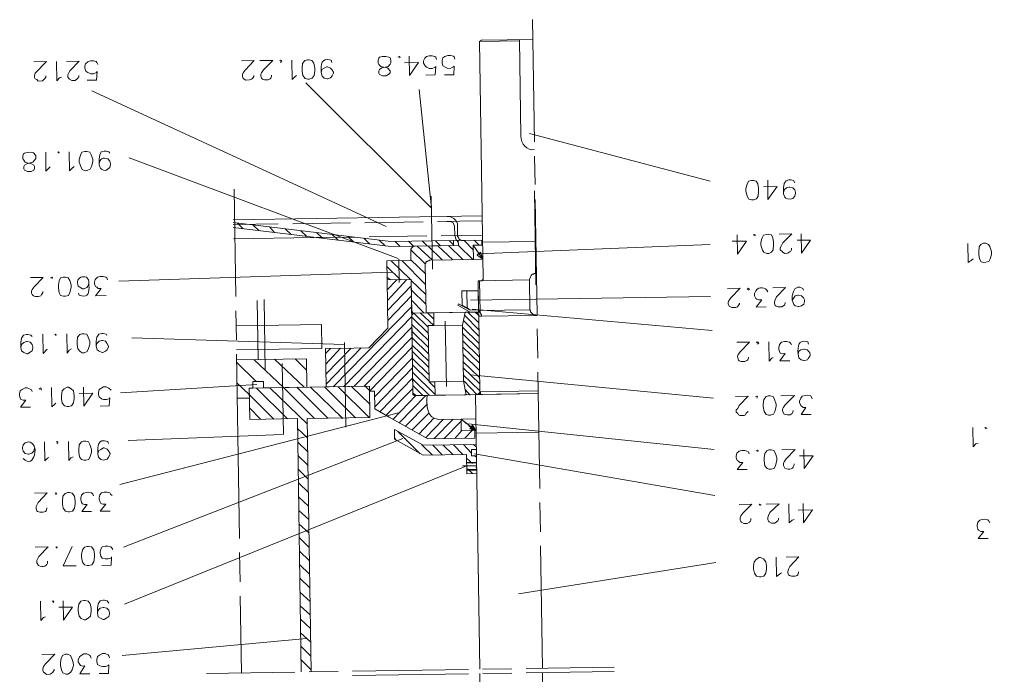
# Model space of a CAD drawing. Header units: millimetres. Extents: x -48 to 5523, y -114 to 5147.
# Drawn here: x -46.369 to -45.231, y -112.343 to -111.575 of the extents above; entities that cross this region are included whole.
import ezdxf

# ---------------------------------------------------------------- set-up
doc = ezdxf.new("R2010")
doc.units = ezdxf.units.MM
doc.layers.add('PDF_Geometry', color=7, linetype='Continuous')

msp = doc.modelspace()

# ---------------------------------------------------------------- linework, layer by layer
at = {"layer": 'PDF_Geometry', "lineweight": 13}
for points in [[(-45.766, -111.7183), (-45.7681, -111.575)], [(-45.8302, -111.6009), (-45.826, -111.8784), (-45.826, -111.88), (-45.8269, -111.88), (-45.8277, -111.8809), (-45.8318, -111.881)], [(-45.7678, -111.5983), (-45.8278, -111.5992), (-45.8302, -111.6009), (-45.7836, -111.6002)], [(-45.7836, -111.5985), (-45.7819, -111.7118)], [(-45.893, -111.6402), (-45.8822, -111.64), (-45.8815, -111.63), (-45.8823, -111.6309), (-45.8856, -111.6326), (-45.8889, -111.6326), (-45.8923, -111.631), (-45.894, -111.6294), (-45.8957, -111.6261), (-45.8957, -111.6236), (-45.8941, -111.6202), (-45.8925, -111.6185), (-45.8892, -111.6176), (-45.8858, -111.6176), (-45.8825, -111.6184), (-45.8816, -111.6192), (-45.8808, -111.6217)], [(-45.8713, -111.6399), (-45.8605, -111.6397), (-45.8598, -111.6297), (-45.8606, -111.6305), (-45.8639, -111.6322), (-45.8673, -111.6323), (-45.8706, -111.6307), (-45.8732, -111.6291), (-45.874, -111.6257), (-45.8741, -111.6232), (-45.8733, -111.6199), (-45.8708, -111.6182), (-45.8675, -111.6173), (-45.8642, -111.6172), (-45.8608, -111.618), (-45.86, -111.6188), (-45.8591, -111.6213)], [(-46.338, -111.6411), (-46.338, -111.6428), (-46.3396, -111.6444), (-46.3405, -111.6453), (-46.3421, -111.647), (-46.3471, -111.6471), (-46.3488, -111.6454), (-46.3505, -111.6446), (-46.3513, -111.643), (-46.3514, -111.6405), (-46.3506, -111.6379), (-46.3374, -111.6244), (-46.3524, -111.6246)], [(-46.3197, -111.6425), (-46.3222, -111.6434), (-46.3254, -111.6467), (-46.3258, -111.6242)], [(-46.2997, -111.6405), (-46.2997, -111.6422), (-46.3005, -111.6439), (-46.3013, -111.6447), (-46.3038, -111.6464), (-46.3079, -111.6465), (-46.3105, -111.6448), (-46.3113, -111.644), (-46.3122, -111.6424), (-46.3122, -111.6399), (-46.3114, -111.6374), (-46.3098, -111.6348), (-46.2991, -111.6238), (-46.3141, -111.6241)], [(-46.2896, -111.6462), (-46.2788, -111.646), (-46.2781, -111.636), (-46.2789, -111.6369), (-46.2822, -111.6386), (-46.2856, -111.6386), (-46.2889, -111.637), (-46.2914, -111.6354), (-46.2923, -111.6321), (-46.2924, -111.6296), (-46.2916, -111.6271), (-46.2891, -111.6245), (-46.2858, -111.6236), (-46.2825, -111.6236), (-46.2791, -111.6244), (-46.2783, -111.6252), (-46.2774, -111.6277)], [(-46.0947, -111.6407), (-46.0947, -111.6416), (-46.0963, -111.6441), (-46.0971, -111.6449), (-46.0996, -111.6458), (-46.1038, -111.6459), (-46.1071, -111.6443), (-46.108, -111.6418), (-46.108, -111.6393), (-46.1072, -111.6376), (-46.1048, -111.6342), (-46.0941, -111.6232), (-46.1091, -111.6235)], [(-46.0738, -111.6404), (-46.0738, -111.6413), (-46.0746, -111.6438), (-46.0754, -111.6446), (-46.0779, -111.6455), (-46.0821, -111.6455), (-46.0846, -111.6448), (-46.0855, -111.6439), (-46.0863, -111.6414), (-46.0864, -111.6389), (-46.0856, -111.6373), (-46.0831, -111.6339), (-46.0724, -111.6229), (-46.0874, -111.6231)], [(-46.0632, -111.6253), (-46.0616, -111.6236), (-46.0633, -111.6228), (-46.0641, -111.6236)], [(-46.0447, -111.6408), (-46.0463, -111.6417), (-46.0496, -111.6451), (-46.0499, -111.6226)], [(-46.0041, -111.6227), (-46.0032, -111.6252)], [(-45.9241, -111.6198), (-45.9233, -111.619), (-45.9242, -111.6182), (-45.9258, -111.619)], [(-45.9125, -111.618), (-45.9122, -111.6405), (-45.9016, -111.6253), (-45.9182, -111.6256)], [(-46.0337, -111.649), (-45.8865, -111.7959), (-45.9011, -111.657)], [(-45.9395, -111.8176), (-46.2844, -111.6586)], [(-45.7719, -111.7084), (-45.5602, -111.7643)], [(-46.3331, -111.7477), (-46.338, -111.7528), (-46.3383, -111.7303)], [(-46.3233, -111.7317), (-46.3225, -111.7309), (-46.3233, -111.73), (-46.3242, -111.7309)], [(-46.3048, -111.7473), (-46.3072, -111.749), (-46.3105, -111.7524), (-46.3108, -111.7299)], [(-46.2757, -111.7385), (-46.275, -111.7335), (-46.2733, -111.7301), (-46.27, -111.7292), (-46.2675, -111.7292), (-46.2642, -111.73), (-46.2633, -111.7316)], [(-46.2657, -111.7383), (-46.2632, -111.7408), (-46.2623, -111.7441), (-46.2623, -111.745), (-46.2631, -111.7483), (-46.268, -111.7517)], [(-45.9256, -111.8549), (-46.2407, -111.7371)], [(-45.7652, -111.7683), (-45.7657, -111.7349)], [(-45.4927, -111.7633), (-45.4924, -111.7858), (-45.4818, -111.7706), (-45.4976, -111.7709)], [(-45.4743, -111.7722), (-45.4735, -111.7672), (-45.4711, -111.7638), (-45.4678, -111.7629), (-45.4653, -111.7629), (-45.4627, -111.7637), (-45.461, -111.7662)], [(-46.1177, -111.7736), (-46.1158, -111.8994)], [(-45.7643, -111.8858), (-45.7659, -111.7758)], [(-45.4742, -111.778), (-45.4734, -111.7747), (-45.4709, -111.7721), (-45.4676, -111.7713), (-45.4668, -111.7712), (-45.4634, -111.772), (-45.4609, -111.7745), (-45.46, -111.7778), (-45.46, -111.7786), (-45.4608, -111.782), (-45.4633, -111.7845), (-45.4666, -111.7854)], [(-45.8854, -111.8676), (-45.8867, -111.7818)], [(-45.7629, -111.9207), (-45.7649, -111.7858)], [(-46.1188, -111.8095), (-45.8272, -111.805)], [(-45.8796, -111.8117), (-45.8271, -111.8109)], [(-45.8687, -111.8115), (-45.8646, -111.8114), (-45.8612, -111.8131), (-45.8595, -111.8172), (-45.8593, -111.828), (-45.8576, -111.833), (-45.855, -111.8363)], [(-45.8604, -111.808), (-45.8579, -111.8105), (-45.8562, -111.8138), (-45.856, -111.8288), (-45.8551, -111.8296), (-45.8551, -111.8305), (-45.8543, -111.8313), (-45.8542, -111.8321), (-45.8534, -111.8329), (-45.8526, -111.8329), (-45.8517, -111.8337), (-45.8484, -111.8337), (-45.8374, -111.8452)], [(-46.1187, -111.8128), (-45.9342, -111.835), (-45.8609, -111.8339)], [(-46.1187, -111.8153), (-46.0662, -111.8145)], [(-46.1186, -111.8186), (-45.9341, -111.8408), (-45.8608, -111.8397), (-45.8609, -111.8339), (-45.8267, -111.8334), (-45.8276, -111.8334)], [(-46.107, -111.8201), (-46.1137, -111.8135)], [(-46.0954, -111.8158), (-46.0886, -111.8223)], [(-46.0702, -111.8246), (-46.0762, -111.818)], [(-46.0578, -111.8202), (-46.051, -111.8268)], [(-46.0487, -111.8142), (-45.9812, -111.8132)], [(-46.0326, -111.829), (-46.0394, -111.8224)], [(-45.9646, -111.813), (-45.8962, -111.8119)], [(-46.1184, -111.832), (-46.0243, -111.8305), (-45.9768, -111.8298)], [(-46.021, -111.8246), (-46.0143, -111.8312)], [(-45.8359, -112.056), (-45.8357, -112.0652), (-45.8907, -112.066), (-45.9361, -112.0409), (-45.9529, -112.0311), (-45.9532, -112.0103), (-45.9591, -112.0104), (-45.9591, -112.0046), (-46.01, -112.0053), (-46.0107, -111.9603), (-45.9773, -111.9598), (-45.9598, -111.9596), (-45.9377, -111.9367), (-45.9385, -111.8801), (-45.9389, -111.8576), (-45.9105, -111.8571), (-45.9107, -111.8438), (-45.9099, -111.843), (-45.9075, -111.8404), (-45.9058, -111.8404), (-45.855, -111.8396), (-45.8551, -111.8338), (-45.8276, -111.8334), (-45.8275, -111.8392), (-45.8375, -111.8394), (-45.8372, -111.856), (-45.888, -111.8568), (-45.8889, -111.8568), (-45.8897, -111.8577), (-45.8905, -111.8577), (-45.8914, -111.8585), (-45.8922, -111.8585), (-45.893, -111.8594), (-45.893, -111.8602), (-45.8938, -111.8611), (-45.8938, -111.8627), (-45.8929, -111.9185)], [(-45.9959, -111.8334), (-46.0027, -111.8269)], [(-45.9843, -111.8291), (-45.9775, -111.8357)], [(-45.9592, -111.8379), (-45.9659, -111.8313)], [(-45.9593, -111.8295), (-45.8918, -111.8285)], [(-45.9476, -111.8335), (-45.9408, -111.8401)], [(-45.8817, -111.8342), (-45.8758, -111.8399)], [(-45.8751, -111.8283), (-45.8268, -111.8275)], [(-45.8608, -111.8389), (-45.8659, -111.834)], [(-45.8308, -111.8393), (-45.8367, -111.8335)], [(-45.5285, -111.8272), (-45.5281, -111.8497), (-45.5175, -111.8345), (-45.5342, -111.8348)], [(-45.5084, -111.8285), (-45.5068, -111.8277), (-45.5085, -111.8269), (-45.5093, -111.8277)], [(-45.4649, -111.8429), (-45.4648, -111.8446), (-45.4657, -111.8462), (-45.4673, -111.8471), (-45.469, -111.8488), (-45.4731, -111.8489), (-45.4756, -111.8472), (-45.4782, -111.8448), (-45.4782, -111.8423), (-45.4766, -111.8397), (-45.475, -111.8364), (-45.4643, -111.8262), (-45.4793, -111.8264)], [(-45.4535, -111.8261), (-45.4531, -111.8485), (-45.4425, -111.8334), (-45.4583, -111.8336)], [(-45.9233, -111.8407), (-45.9292, -111.8349)], [(-45.9134, -111.8347), (-45.9075, -111.8404)], [(-45.9107, -111.8446), (-45.8938, -111.8611)], [(-45.8855, -111.8568), (-45.9033, -111.8404)], [(-45.8916, -111.8402), (-45.8976, -111.8344)], [(-45.8908, -111.8402), (-45.8739, -111.8566)], [(-45.8614, -111.8564), (-45.8791, -111.84)], [(-45.8666, -111.8398), (-45.8497, -111.8562)], [(-45.8381, -111.856), (-45.855, -111.8396)], [(-45.8372, -111.856), (-45.8264, -111.8559), (-45.8375, -111.8394)], [(-45.8323, -111.8493), (-45.56, -111.8385)], [(-45.8275, -111.8392), (-45.8266, -111.8392)], [(-45.7642, -111.8349), (-45.8267, -111.8359)], [(-45.2522, -111.8555), (-45.2546, -111.8572), (-45.2579, -111.8598), (-45.2583, -111.8373)], [(-45.9244, -111.8799), (-45.9243, -111.8832), (-45.9247, -111.8557), (-45.9247, -111.8582)], [(-45.8936, -111.8727), (-45.9106, -111.8563)], [(-45.9388, -111.8642), (-45.9227, -111.8798)], [(-45.911, -111.8797), (-45.9339, -111.8575)], [(-45.9214, -111.8573), (-45.8934, -111.8852)], [(-46.3417, -111.8937), (-46.3417, -111.8953), (-46.3433, -111.897), (-46.3441, -111.8987), (-46.3466, -111.8996), (-46.3508, -111.8996), (-46.3525, -111.8988), (-46.3542, -111.8972), (-46.355, -111.8955), (-46.355, -111.893), (-46.3542, -111.8914), (-46.3518, -111.888), (-46.3411, -111.877), (-46.3561, -111.8772)], [(-46.3311, -111.8785), (-46.3303, -111.8777), (-46.3311, -111.8768), (-46.3328, -111.8777)], [(-46.2675, -111.8984), (-46.28, -111.8986), (-46.2734, -111.8901), (-46.2768, -111.8902), (-46.2784, -111.8886), (-46.2801, -111.8877), (-46.281, -111.8844), (-46.281, -111.8828), (-46.2802, -111.8794), (-46.2778, -111.8769), (-46.2745, -111.876), (-46.2711, -111.8759), (-46.2678, -111.8767), (-46.2669, -111.8775), (-46.2661, -111.88)], [(-45.9328, -111.8708), (-46.2527, -111.8815)], [(-45.9344, -111.88), (-45.9386, -111.8767)], [(-45.9385, -111.8801), (-45.9102, -111.8796), (-45.9385, -111.8801)], [(-45.9152, -111.8797), (-45.9382, -111.9042)], [(-45.8305, -111.9176), (-45.8929, -111.9185), (-45.9096, -111.9188), (-45.9102, -111.8796), (-45.9082, -112.013), (-45.9082, -112.0146), (-45.9073, -112.0146), (-45.9065, -112.0154), (-45.8915, -112.0152), (-45.7615, -112.0132), (-45.8348, -112.0143), (-45.8299, -112.336)], [(-45.7636, -111.8724), (-45.7661, -111.8725), (-45.7669, -111.8733), (-45.7686, -111.8733)], [(-46.3001, -111.8872), (-46.2951, -111.8905), (-46.2934, -111.8904), (-46.2901, -111.8887), (-46.2885, -111.887), (-46.2877, -111.8837)], [(-45.9384, -111.8917), (-45.9269, -111.8799)], [(-45.938, -111.9159), (-45.9101, -111.8871)], [(-45.8933, -111.8969), (-45.9102, -111.8805)], [(-45.7713, -111.915), (-45.8313, -111.9159), (-45.8318, -111.881), (-45.7718, -111.88), (-45.7713, -111.915), (-45.7705, -111.9159), (-45.7704, -111.9175), (-45.7679, -111.92), (-45.7662, -111.9208), (-45.7654, -111.9216), (-45.7629, -111.9216), (-45.8312, -111.9226), (-45.8299, -112.0109), (-45.7615, -112.0099)], [(-45.8296, -111.9176), (-45.8302, -111.8809)], [(-45.5256, -111.9072), (-45.5256, -111.908), (-45.5272, -111.9105), (-45.528, -111.9114), (-45.5305, -111.9122), (-45.5347, -111.9123), (-45.538, -111.9107), (-45.5389, -111.9082), (-45.5389, -111.9065), (-45.5381, -111.904), (-45.5357, -111.9006), (-45.525, -111.8896), (-45.54, -111.8899)], [(-45.5158, -111.892), (-45.5141, -111.8911), (-45.5158, -111.8895), (-45.5166, -111.8912)], [(-45.4722, -111.9063), (-45.4722, -111.9072), (-45.473, -111.9097), (-45.4763, -111.9114), (-45.4805, -111.9115), (-45.483, -111.9107), (-45.4839, -111.9099), (-45.4847, -111.9074), (-45.4848, -111.9057), (-45.484, -111.9032), (-45.4823, -111.8998), (-45.4717, -111.8888), (-45.4867, -111.8891)], [(-45.464, -111.9037), (-45.4607, -111.8987), (-45.4574, -111.8978), (-45.4565, -111.8978), (-45.4532, -111.8986), (-45.4507, -111.901), (-45.4498, -111.9035), (-45.4498, -111.9052), (-45.4505, -111.9085), (-45.453, -111.9102), (-45.4563, -111.9111), (-45.4572, -111.9111), (-45.4605, -111.9103), (-45.4622, -111.9087), (-45.464, -111.9037), (-45.464, -111.8987), (-45.4624, -111.8937), (-45.4608, -111.8903), (-45.4575, -111.8886), (-45.455, -111.8886), (-45.4517, -111.8902), (-45.4508, -111.8919)], [(-46.3, -111.8955), (-46.2991, -111.898)], [(-45.9099, -111.8988), (-45.9378, -111.9276)], [(-45.91, -111.8921), (-45.8931, -111.9086)], [(-45.845, -111.8928), (-45.8508, -111.8929), (-45.8506, -111.9096), (-45.8447, -111.9128)], [(-45.8407, -111.9036), (-45.5599, -111.8993)], [(-45.4947, -111.9117), (-45.5063, -111.9119), (-45.4998, -111.9034), (-45.5031, -111.9035), (-45.5056, -111.9027), (-45.5065, -111.9019), (-45.5082, -111.8986), (-45.5082, -111.8961), (-45.5066, -111.8927)], [(-46.0896, -111.9732), (-46.0907, -111.904)], [(-46.0824, -111.9031), (-46.0811, -111.9856)], [(-46.0016, -112.0052), (-45.9097, -111.9113)], [(-45.8954, -111.9186), (-45.9098, -111.9038)], [(-46.1155, -111.9161), (-46.115, -111.9502)], [(-45.9095, -111.923), (-45.9891, -112.005)], [(-45.9096, -111.9163), (-45.9079, -111.9188)], [(-45.8901, -111.9427), (-45.9095, -111.9238)], [(-45.9071, -111.9188), (-45.8902, -111.9352)], [(-45.8996, -111.9187), (-45.8836, -111.9334), (-45.8502, -111.9329)], [(-45.8913, -111.9185), (-45.8837, -111.9259)], [(-45.8838, -111.9192), (-45.8838, -111.9184), (-45.8471, -111.9179)], [(-45.831, -111.9384), (-45.8479, -111.9212)], [(-45.8438, -111.9178), (-45.8311, -111.9301)], [(-45.8388, -111.9144), (-45.5576, -111.9393)], [(-45.8312, -111.9218), (-45.8354, -111.9177)], [(-45.8313, -111.9159), (-45.8279, -111.9209), (-45.8279, -111.9226), (-45.8312, -111.9226)], [(-46.1152, -111.9336), (-46.0153, -111.9321), (-46.0148, -111.9604), (-46.1148, -111.9619)], [(-45.9775, -112.0048), (-45.9094, -111.9355)], [(-45.9094, -111.9321), (-45.89, -111.951)], [(-45.8703, -111.9282), (-45.8691, -112.0049)], [(-45.8307, -111.9543), (-45.8502, -111.9354)], [(-45.8486, -111.9279), (-45.8309, -111.9459)], [(-46.3674, -111.9591), (-46.3666, -111.9557), (-46.3641, -111.9532), (-46.3608, -111.9523), (-46.36, -111.9523), (-46.3566, -111.9531), (-46.3541, -111.9555), (-46.3532, -111.9589), (-46.3532, -111.9597), (-46.354, -111.963), (-46.3565, -111.9647), (-46.3598, -111.9665), (-46.3606, -111.9665), (-46.364, -111.9649), (-46.3665, -111.9632), (-46.3674, -111.9591), (-46.3675, -111.9532), (-46.3667, -111.9482), (-46.3643, -111.9449), (-46.3609, -111.944), (-46.3593, -111.9439), (-46.3559, -111.9447), (-46.3542, -111.9464)], [(-46.3365, -111.9611), (-46.3414, -111.9662), (-46.3418, -111.9437)], [(-46.3268, -111.9451), (-46.3259, -111.9443), (-46.3268, -111.9435), (-46.3276, -111.9443)], [(-46.3082, -111.9607), (-46.3107, -111.9624), (-46.3131, -111.9658), (-46.3135, -111.9433)], [(-46.2791, -111.9577), (-46.2783, -111.9544), (-46.2758, -111.9519), (-46.2725, -111.951), (-46.2717, -111.951), (-46.2683, -111.9517), (-46.2666, -111.9542), (-46.2649, -111.9575), (-46.2649, -111.9584), (-46.2665, -111.9617), (-46.2681, -111.9634), (-46.2714, -111.9651), (-46.2723, -111.9651), (-46.2756, -111.9635), (-46.2782, -111.9619), (-46.2791, -111.9577), (-46.2791, -111.9519), (-46.2784, -111.9469), (-46.2759, -111.9435), (-46.2726, -111.9426), (-46.271, -111.9426), (-46.2676, -111.9434), (-46.2668, -111.945)], [(-45.9882, -111.9558), (-46.2375, -111.9479)], [(-45.9092, -111.9471), (-45.9658, -112.0047)], [(-45.8898, -111.9593), (-45.9093, -111.9405)], [(-45.9092, -111.948), (-45.8897, -111.9668)], [(-45.8501, -111.9429), (-45.8306, -111.9618)], [(-45.7621, -111.9716), (-45.7626, -111.9374)], [(-45.9868, -112.0525), (-45.9883, -111.9533)], [(-45.9591, -112.0104), (-45.909, -111.9588)], [(-45.8896, -111.9752), (-45.909, -111.9563)], [(-45.8305, -111.9701), (-45.8499, -111.9512)], [(-45.8498, -111.9587), (-45.8304, -111.9776)], [(-45.5154, -111.9703), (-45.5154, -111.9712), (-45.5162, -111.9737), (-45.5171, -111.9745), (-45.5195, -111.9754), (-45.5237, -111.9755), (-45.5262, -111.9747), (-45.5271, -111.9738), (-45.5279, -111.9714), (-45.528, -111.9697), (-45.5272, -111.9672), (-45.5247, -111.9638), (-45.514, -111.9528), (-45.529, -111.953)], [(-45.5048, -111.9552), (-45.5032, -111.9535), (-45.5049, -111.9527), (-45.5057, -111.9535)], [(-45.4863, -111.9707), (-45.4879, -111.9716), (-45.4912, -111.975), (-45.4916, -111.9525)], [(-45.467, -111.9746), (-45.4787, -111.9748), (-45.4722, -111.9663), (-45.4755, -111.9664), (-45.478, -111.9656), (-45.4789, -111.964), (-45.4797, -111.9615), (-45.4798, -111.959), (-45.479, -111.9556), (-45.4765, -111.9531), (-45.4732, -111.9522), (-45.4707, -111.9522), (-45.4674, -111.9529), (-45.4657, -111.9546), (-45.4648, -111.9562)], [(-45.4457, -111.9526), (-45.4448, -111.9551)], [(-46.1147, -111.9669), (-46.1115, -112.1827)], [(-46.0106, -111.9662), (-46.0048, -111.9602)], [(-45.9932, -111.9601), (-46.0104, -111.9787)], [(-46.0102, -111.9903), (-45.9807, -111.9599)], [(-45.969, -111.9597), (-46.01, -112.002)], [(-45.9089, -111.9638), (-45.8895, -111.9827)], [(-45.8302, -111.9859), (-45.8497, -111.9671)], [(-45.4462, -111.9735), (-45.4495, -111.9743), (-45.4504, -111.9744), (-45.4537, -111.9736), (-45.4563, -111.9711), (-45.4572, -111.967), (-45.4564, -111.9636), (-45.4539, -111.9619), (-45.4506, -111.961), (-45.4497, -111.961), (-45.4464, -111.9618)], [(-46.1146, -111.9736), (-46.033, -111.9723), (-46.0325, -112.0057), (-46.0833, -112.0064), (-46.0834, -111.9989), (-46.0959, -111.9991), (-46.0958, -112.0066), (-46.1, -112.0067), (-46.0998, -112.0184), (-46.114, -112.0186)], [(-46.1146, -111.9769), (-46.0917, -111.9991)], [(-46.0236, -112.0422), (-46.06, -112.0061), (-46.0946, -111.9733)], [(-46.0705, -111.9729), (-46.0358, -112.0057)], [(-46.06, -112.0611), (-46.0612, -111.9778)], [(-46.0328, -111.9857), (-46.0463, -111.9725)], [(-45.9088, -111.9713), (-45.9531, -112.017)], [(-45.8893, -111.991), (-45.9088, -111.9721)], [(-45.9087, -111.9796), (-45.8892, -111.9985)], [(-45.8496, -111.9754), (-45.8301, -111.9943)], [(-45.9529, -112.0286), (-45.9086, -111.983)], [(-45.8823, -112.0142), (-45.9086, -111.988)], [(-45.83, -112.0018), (-45.8495, -111.9829)], [(-45.8493, -111.9912), (-45.8299, -112.0101)], [(-45.841, -111.9911), (-45.5564, -112.0185)], [(-45.7598, -112.1241), (-45.7619, -111.9882)], [(-46.0909, -112.0024), (-46.2507, -112.0123)], [(-46.0711, -112.0429), (-46.0999, -112.0142), (-46.1142, -112.0011)], [(-46.0274, -112.339), (-46.0319, -112.0423), (-45.9586, -112.0412), (-45.9591, -112.0046), (-46.1, -112.0067), (-46.0994, -112.0434), (-46.0436, -112.0425), (-46.0391, -112.3391)], [(-45.98, -112.0049), (-45.9588, -112.0254)], [(-45.9591, -112.0096), (-45.9641, -112.0046)], [(-45.9085, -111.9946), (-45.947, -112.0344)], [(-45.9084, -111.9963), (-45.889, -112.0152)], [(-45.8965, -112.0153), (-45.9083, -112.0038)], [(-45.8892, -111.9993), (-45.8825, -112.0059)], [(-45.8826, -111.9992), (-45.8492, -111.9987)], [(-45.8332, -112.0143), (-45.8484, -111.9987)], [(-46.3563, -112.0289), (-46.368, -112.0291), (-46.3615, -112.0207), (-46.3648, -112.0207), (-46.3673, -112.0199), (-46.3682, -112.0183), (-46.369, -112.0158), (-46.3691, -112.0133), (-46.3683, -112.0099), (-46.3658, -112.0082), (-46.3625, -112.0065), (-46.36, -112.0065), (-46.355, -112.0089), (-46.3541, -112.0105)], [(-46.3441, -112.0087), (-46.3433, -112.0079), (-46.3442, -112.0062), (-46.3458, -112.0079)], [(-46.3264, -112.0243), (-46.328, -112.026), (-46.3313, -112.0285), (-46.3317, -112.006)], [(-46.2942, -112.0055), (-46.2938, -112.028), (-46.2832, -112.0128), (-46.2991, -112.013)], [(-46.2747, -112.0277), (-46.2638, -112.0275), (-46.2631, -112.0183), (-46.264, -112.0192), (-46.2673, -112.0201), (-46.2706, -112.0201), (-46.2731, -112.0193), (-46.2757, -112.0169), (-46.2765, -112.0144), (-46.2766, -112.0119), (-46.2758, -112.0085), (-46.2708, -112.0051), (-46.2675, -112.0051), (-46.2642, -112.0067), (-46.2616, -112.0091)], [(-46.0833, -112.0064), (-46.0958, -112.0066)], [(-46.0552, -112.0427), (-46.0916, -112.0066)], [(-46.0758, -112.0063), (-46.0318, -112.049)], [(-46.0441, -112.0058), (-46.0078, -112.042)], [(-45.9945, -112.0384), (-45.9911, -112.0417), (-46.0283, -112.0056)], [(-46.0116, -112.0054), (-45.9753, -112.0415)], [(-45.9958, -112.0051), (-45.9594, -112.0412)], [(-45.9395, -112.0384), (-45.9083, -112.0071)], [(-45.9082, -112.0121), (-45.9048, -112.0154), (-45.9319, -112.0433)], [(-45.9243, -112.0474), (-45.8931, -112.0152)], [(-45.8823, -112.0151), (-45.8457, -112.0145)], [(-45.8466, -112.0087), (-45.8415, -112.0144), (-45.8407, -112.0144)], [(-45.8299, -112.0109), (-45.829, -112.0118), (-45.829, -112.0134), (-45.8298, -112.0134), (-45.8298, -112.0143), (-45.8348, -112.0143)], [(-45.5162, -112.0337), (-45.5161, -112.0345), (-45.5178, -112.0362), (-45.5186, -112.0379), (-45.5202, -112.0388), (-45.5252, -112.0388), (-45.5269, -112.038), (-45.5278, -112.0364), (-45.5295, -112.0347), (-45.5295, -112.0322), (-45.5279, -112.0305), (-45.5263, -112.0272), (-45.5156, -112.0162), (-45.5306, -112.0164)], [(-45.5056, -112.0185), (-45.5047, -112.0168), (-45.5056, -112.016), (-45.5072, -112.0169)], [(-45.4736, -112.0372), (-45.4753, -112.0339), (-45.4754, -112.0314), (-45.4745, -112.0297), (-45.4721, -112.0264), (-45.4614, -112.0154), (-45.4773, -112.0156)], [(-45.4419, -112.0376), (-45.4536, -112.0377), (-45.4479, -112.0293), (-45.4512, -112.0294), (-45.4538, -112.0269), (-45.4555, -112.0236), (-45.4555, -112.0219), (-45.4539, -112.0186), (-45.4522, -112.0161), (-45.4489, -112.0152), (-45.4456, -112.0151), (-45.4423, -112.0159), (-45.4405, -112.0192)], [(-45.8913, -112.0252), (-45.9168, -112.0514)], [(-45.9253, -112.0357), (-46.2516, -112.1198)], [(-46.0869, -112.0432), (-46.0996, -112.03)], [(-45.9092, -112.0555), (-45.8895, -112.036)], [(-45.9911, -112.0417), (-45.9911, -112.0426)], [(-45.8836, -112.0418), (-45.9008, -112.0604)], [(-45.8932, -112.0644), (-45.8727, -112.0433)], [(-45.8611, -112.0431), (-45.8832, -112.0659)], [(-45.835, -112.0552), (-45.8359, -112.056), (-45.8517, -112.0563), (-45.8519, -112.0429), (-45.8777, -112.0433)], [(-45.8715, -112.0657), (-45.8519, -112.0454)], [(-45.8344, -112.0427), (-45.8519, -112.0429), (-45.8342, -112.0568), (-45.8384, -112.0502), (-45.8417, -112.0545), (-45.8342, -112.0568)], [(-45.8519, -112.0429), (-45.8519, -112.0438)], [(-45.851, -112.0438), (-45.851, -112.0446)], [(-45.8502, -112.0438), (-45.8502, -112.0446)], [(-45.8494, -112.0446), (-45.8494, -112.0454)], [(-45.8485, -112.0454), (-45.8485, -112.0462)], [(-45.8477, -112.0462), (-45.8477, -112.047)], [(-45.8468, -112.047), (-45.8468, -112.0479)], [(-45.846, -112.047), (-45.846, -112.0479), (-45.846, -112.0487)], [(-45.8451, -112.0478), (-45.8451, -112.0487)], [(-45.8443, -112.0487), (-45.8443, -112.0495)], [(-45.8435, -112.0486), (-45.5555, -112.0785)], [(-45.8435, -112.0495), (-45.8434, -112.0503)], [(-45.8426, -112.0503), (-45.8426, -112.0511)], [(-45.8367, -112.0527), (-45.8384, -112.0536), (-45.8392, -112.0553), (-45.8409, -112.0536), (-45.8401, -112.0519), (-45.8384, -112.0502)], [(-46.0608, -112.0611), (-46.2416, -112.068)], [(-46.0316, -112.0648), (-46.0434, -112.0542)], [(-45.8334, -112.1068), (-45.8451, -112.107), (-45.8454, -112.0845), (-45.8963, -112.0853), (-45.9299, -112.0666), (-45.93, -112.055), (-45.8964, -112.0736), (-45.8339, -112.0727)], [(-45.9258, -112.0574), (-45.8996, -112.0837)], [(-45.8509, -112.0563), (-45.859, -112.0656)], [(-45.8474, -112.0654), (-45.8384, -112.0561)], [(-45.8418, -112.0511), (-45.8418, -112.052)], [(-45.8409, -112.0519), (-45.8409, -112.0528)], [(-45.8376, -112.0519), (-45.8392, -112.0528), (-45.8409, -112.0544)], [(-45.8401, -112.0519), (-45.8367, -112.0544), (-45.835, -112.0569), (-45.835, -112.056)], [(-45.8401, -112.0528), (-45.8375, -112.0561), (-45.8359, -112.0544)], [(-45.8359, -112.0535), (-45.8393, -112.0511)], [(-45.8367, -112.0535), (-45.8384, -112.0552)], [(-45.8341, -112.0593), (-45.7608, -112.0582)], [(-45.2464, -112.0713), (-45.2489, -112.0721), (-45.2522, -112.0755), (-45.2525, -112.053)], [(-45.2375, -112.0545), (-45.2358, -112.0536), (-45.2375, -112.0528), (-45.2383, -112.0537)], [(-46.359, -112.0698), (-46.3624, -112.0707), (-46.3648, -112.0732), (-46.3656, -112.0766), (-46.3656, -112.0774), (-46.3647, -112.0807), (-46.3622, -112.0832), (-46.3588, -112.084), (-46.358, -112.0839), (-46.3547, -112.0831), (-46.3522, -112.0805), (-46.3514, -112.0772)], [(-46.3346, -112.0878), (-46.3363, -112.0886), (-46.3395, -112.092), (-46.3399, -112.0695)], [(-46.3248, -112.0718), (-46.324, -112.0701), (-46.3249, -112.0693), (-46.3257, -112.0701)], [(-46.3063, -112.0873), (-46.3088, -112.0882), (-46.3112, -112.0916), (-46.3115, -112.0691)], [(-46.2657, -112.0692), (-46.2648, -112.0717)], [(-45.9199, -112.0656), (-46.2472, -112.1931)], [(-46.0432, -112.07), (-46.0313, -112.0815)], [(-45.9273, -112.0683), (-45.9299, -112.065)], [(-45.8854, -112.0851), (-45.8981, -112.0728)], [(-45.8613, -112.0848), (-45.8731, -112.0733)], [(-45.8606, -112.0731), (-45.8496, -112.0846)], [(-45.8396, -112.0828), (-45.8489, -112.0729)], [(-45.8373, -112.0727), (-45.8339, -112.076)], [(-45.8848, -112.0734), (-45.8738, -112.0849)], [(-45.8338, -112.0785), (-45.8397, -112.0786), (-45.8396, -112.0861), (-45.8337, -112.086)], [(-45.8363, -112.0835), (-45.5547, -112.1326)], [(-45.5168, -112.102), (-45.5285, -112.1022), (-45.5219, -112.0938), (-45.5252, -112.0938), (-45.5269, -112.0922), (-45.5286, -112.0914), (-45.5295, -112.0881), (-45.5295, -112.0864), (-45.5287, -112.0831), (-45.5263, -112.0805), (-45.523, -112.0796), (-45.5196, -112.0796), (-45.5171, -112.0804), (-45.5154, -112.0812), (-45.5146, -112.0837)], [(-45.5046, -112.081), (-45.5038, -112.0802), (-45.5046, -112.0794), (-45.5063, -112.0802)], [(-45.4726, -112.1005), (-45.4744, -112.0972), (-45.4744, -112.0947), (-45.4736, -112.0931), (-45.4711, -112.0897), (-45.4605, -112.0787), (-45.4763, -112.0789)], [(-45.4505, -112.0785), (-45.4501, -112.101), (-45.4395, -112.0859), (-45.4554, -112.0861)], [(-46.0311, -112.0973), (-46.0429, -112.0858)], [(-45.8454, -112.0887), (-45.8386, -112.0952)], [(-45.8336, -112.0935), (-45.8453, -112.0937)], [(-45.8336, -112.0943), (-45.8453, -112.0945)], [(-45.8337, -112.0877), (-45.8362, -112.086)], [(-45.8502, -112.0979), (-45.8336, -112.0977), (-45.8344, -112.0977), (-45.8336, -112.0977), (-45.8452, -112.0978), (-46.2461, -112.2598)], [(-46.0427, -112.1017), (-46.0308, -112.1132)], [(-45.8452, -112.0978), (-45.8394, -112.0978)], [(-45.8452, -112.1012), (-45.8452, -112.102), (-45.8335, -112.1018)], [(-45.8451, -112.1028), (-45.8335, -112.1027)], [(-45.8384, -112.1069), (-45.8443, -112.1012)], [(-45.8344, -112.0994), (-45.8335, -112.1002)], [(-46.0306, -112.129), (-46.0424, -112.1175)], [(-46.337, -112.147), (-46.337, -112.1478), (-46.3378, -112.1503), (-46.3386, -112.1512), (-46.3411, -112.152), (-46.3453, -112.1521), (-46.3478, -112.1513), (-46.3486, -112.1505), (-46.3495, -112.148), (-46.3496, -112.1455), (-46.3471, -112.1405), (-46.3365, -112.1295), (-46.3515, -112.1297)], [(-46.3264, -112.1318), (-46.3256, -112.1301), (-46.3265, -112.1293), (-46.3273, -112.1302)], [(-46.2845, -112.1512), (-46.2961, -112.1513), (-46.2896, -112.1429), (-46.2929, -112.143), (-46.2954, -112.1422), (-46.2963, -112.1405), (-46.2972, -112.1372), (-46.2972, -112.1355), (-46.2964, -112.1322), (-46.294, -112.1296), (-46.2906, -112.1288), (-46.2881, -112.1287), (-46.2848, -112.1295), (-46.2831, -112.1311), (-46.2822, -112.1328)], [(-46.2628, -112.1508), (-46.2745, -112.151), (-46.2679, -112.1426), (-46.2713, -112.1426), (-46.2738, -112.1418), (-46.2746, -112.1402), (-46.2755, -112.1369), (-46.2755, -112.1352), (-46.2748, -112.1319), (-46.2731, -112.1293), (-46.2698, -112.1284), (-46.2665, -112.1284), (-46.2631, -112.1292), (-46.2623, -112.1308), (-46.2606, -112.1325)], [(-46.0422, -112.1342), (-46.0304, -112.1448)], [(-45.759, -112.1749), (-45.7596, -112.1407)], [(-46.0301, -112.1607), (-46.042, -112.15)], [(-45.5126, -112.1595), (-45.5126, -112.1612), (-45.5134, -112.1628), (-45.5142, -112.1637), (-45.5167, -112.1654), (-45.5208, -112.1654), (-45.5234, -112.1638), (-45.5242, -112.163), (-45.5251, -112.1613), (-45.5251, -112.1588), (-45.5243, -112.1563), (-45.5219, -112.153), (-45.5112, -112.1428), (-45.5262, -112.143)], [(-45.502, -112.1443), (-45.5003, -112.1435), (-45.502, -112.1427), (-45.5028, -112.1435)], [(-45.4801, -112.159), (-45.4801, -112.1607), (-45.4809, -112.1623), (-45.4825, -112.1632), (-45.4842, -112.1649), (-45.4883, -112.165), (-45.4909, -112.1633), (-45.4917, -112.1625), (-45.4926, -112.1608), (-45.4926, -112.1583), (-45.4918, -112.1558), (-45.4902, -112.1525), (-45.4795, -112.1423), (-45.4945, -112.1425)], [(-45.4617, -112.1604), (-45.4642, -112.1613), (-45.4675, -112.1646), (-45.4678, -112.1421)], [(-45.4512, -112.1419), (-45.4508, -112.1644), (-45.4402, -112.1492), (-45.4569, -112.1495)], [(-45.2347, -112.1828), (-45.2464, -112.183), (-45.2398, -112.1745), (-45.2432, -112.1746), (-45.2457, -112.1729), (-45.2465, -112.1721), (-45.2474, -112.1688), (-45.2474, -112.1671), (-45.2467, -112.1638), (-45.2442, -112.1613), (-45.2417, -112.1604), (-45.2384, -112.1603), (-45.235, -112.1611), (-45.2342, -112.1619), (-45.2325, -112.1644)], [(-46.0417, -112.1658), (-46.0299, -112.1765)], [(-46.0296, -112.1932), (-46.0415, -112.1817)], [(-46.3468, -112.2146), (-46.3486, -112.2113), (-46.3486, -112.2088), (-46.3462, -112.2038), (-46.3355, -112.1928), (-46.3505, -112.193)], [(-46.3255, -112.1943), (-46.3247, -112.1935), (-46.3255, -112.1926), (-46.3263, -112.1935)], [(-46.3027, -112.2148), (-46.3177, -112.215), (-46.3072, -112.1924)], [(-46.2727, -112.2143), (-46.2618, -112.2142), (-46.2612, -112.2042), (-46.262, -112.2058), (-46.2653, -112.2067), (-46.2686, -112.2068), (-46.272, -112.206), (-46.2737, -112.2035), (-46.2746, -112.2002), (-46.2746, -112.1985), (-46.2738, -112.1952), (-46.2722, -112.1927), (-46.2688, -112.1918), (-46.2655, -112.1917), (-46.2622, -112.1925), (-46.2613, -112.1933), (-46.2596, -112.1958)], [(-46.0412, -112.1975), (-46.0294, -112.209)], [(-45.7566, -112.3349), (-45.7588, -112.1915)], [(-46.1112, -112.1994), (-46.1107, -112.2336)], [(-45.4766, -112.2231), (-45.4791, -112.2248), (-45.4824, -112.2274), (-45.4827, -112.2049)], [(-45.4566, -112.222), (-45.4566, -112.2228), (-45.4574, -112.2253), (-45.4582, -112.2262), (-45.4607, -112.227), (-45.4649, -112.2271), (-45.4674, -112.2263), (-45.4682, -112.2255), (-45.4691, -112.223), (-45.4691, -112.2213), (-45.4683, -112.2188), (-45.4667, -112.2155), (-45.4561, -112.2045), (-45.4711, -112.2047)], [(-46.0292, -112.2248), (-46.041, -112.2133)], [(-45.7846, -112.2478), (-45.5535, -112.2109)], [(-46.0408, -112.2292), (-46.0289, -112.2406)], [(-46.2777, -112.2702), (-46.2769, -112.2669), (-46.2744, -112.2644), (-46.2711, -112.2635), (-46.2703, -112.2635), (-46.2669, -112.2643), (-46.2644, -112.2667), (-46.2635, -112.27), (-46.2635, -112.2709), (-46.2643, -112.2742), (-46.2667, -112.2759), (-46.27, -112.2776), (-46.2709, -112.2776), (-46.2742, -112.276), (-46.2768, -112.2744), (-46.2777, -112.2702), (-46.2777, -112.2644), (-46.277, -112.2594), (-46.2745, -112.256), (-46.2712, -112.2552), (-46.2696, -112.2551), (-46.2662, -112.2559), (-46.2645, -112.2584)], [(-46.1104, -112.2502), (-46.1091, -112.3402)], [(-46.0287, -112.2565), (-46.0405, -112.2458)], [(-46.3384, -112.2745), (-46.3409, -112.2754), (-46.3442, -112.2788), (-46.3445, -112.2563)], [(-46.3295, -112.2577), (-46.3287, -112.2569), (-46.3295, -112.256), (-46.3304, -112.2569)], [(-46.3179, -112.2559), (-46.3175, -112.2784), (-46.3069, -112.2632), (-46.3228, -112.2634)], [(-46.0403, -112.2617), (-46.0284, -112.2723)], [(-46.0282, -112.2881), (-46.04, -112.2775)], [(-46.033, -112.2999), (-46.2486, -112.3198)], [(-46.0398, -112.2933), (-46.028, -112.304)], [(-46.0277, -112.3206), (-46.0395, -112.3091)], [(-46.3283, -112.336), (-46.3283, -112.3369), (-46.33, -112.3394), (-46.3308, -112.3402), (-46.3332, -112.3419), (-46.3374, -112.342), (-46.3391, -112.3404), (-46.3408, -112.3395), (-46.3417, -112.3371), (-46.3417, -112.3354), (-46.3409, -112.3329), (-46.3384, -112.3295), (-46.3278, -112.3185), (-46.3428, -112.3187)], [(-46.2866, -112.3412), (-46.2983, -112.3414), (-46.2926, -112.3321), (-46.2951, -112.3322), (-46.2976, -112.3314), (-46.2984, -112.3306), (-46.3001, -112.3273), (-46.3002, -112.3248), (-46.2986, -112.3214), (-46.2969, -112.3197), (-46.2936, -112.318), (-46.2903, -112.3179), (-46.2869, -112.3196), (-46.2861, -112.3204), (-46.2852, -112.3229)], [(-46.2758, -112.3411), (-46.2649, -112.3409), (-46.2642, -112.3309), (-46.2651, -112.3317), (-46.2684, -112.3326), (-46.2717, -112.3327), (-46.2751, -112.3319), (-46.2776, -112.3303), (-46.2785, -112.3269), (-46.2785, -112.3244), (-46.2777, -112.3211), (-46.2753, -112.3194), (-46.2719, -112.3177), (-46.2686, -112.3176), (-46.2653, -112.3192), (-46.2644, -112.3201), (-46.2635, -112.3225)], [(-46.0393, -112.325), (-46.0275, -112.3365)], [(-45.6725, -112.3336), (-45.7758, -112.3352)], [(-46.0466, -112.3393), (-46.1499, -112.3408)], [(-45.9958, -112.3385), (-46.0299, -112.339)], [(-45.8433, -112.3362), (-45.9791, -112.3382)], [(-45.8432, -112.3412), (-45.979, -112.3432)], [(-45.8571, -112.5789), (-45.8436, -112.592), (-45.8438, -112.5787), (-45.8771, -112.5792), (-45.8779, -112.5792), (-45.8788, -112.5784), (-45.8796, -112.5784), (-45.8805, -112.5776), (-45.8813, -112.5776), (-45.8821, -112.5768), (-45.8822, -112.576), (-45.883, -112.5751), (-45.8835, -112.5451), (-45.9001, -112.5454), (-45.8999, -112.5571), (-45.902, -112.4237), (-45.902, -112.4221), (-45.9012, -112.4221), (-45.9003, -112.4212), (-45.8853, -112.421), (-45.7553, -112.419), (-45.8287, -112.4201), (-45.8299, -112.341)], [(-45.7925, -112.3354), (-45.8266, -112.3359)], [(-45.7924, -112.3404), (-45.8265, -112.3409)], [(-45.6724, -112.3386), (-45.7757, -112.3402)], [(-45.7549, -112.449), (-45.7565, -112.3399)]]:
    msp.add_lwpolyline(points, dxfattribs=at)
for points in [[(-46.0296, -111.6448), (-46.0263, -111.6439), (-46.0238, -111.6405), (-46.0231, -111.6355), (-46.0231, -111.6322), (-46.0241, -111.6263), (-46.0266, -111.623), (-46.0299, -111.6223), (-46.0316, -111.6223), (-46.0349, -111.6232), (-46.0374, -111.6265), (-46.0381, -111.6324), (-46.0381, -111.6357), (-46.0372, -111.6407), (-46.0346, -111.644), (-46.0313, -111.6448)], [(-45.9397, -111.6409), (-45.9363, -111.6392), (-45.9347, -111.6375), (-45.9347, -111.635), (-45.9381, -111.6317), (-45.9423, -111.6309), (-45.9457, -111.6301), (-45.9482, -111.6277), (-45.949, -111.626), (-45.9491, -111.6227), (-45.9483, -111.6202), (-45.9475, -111.6193), (-45.9442, -111.6185), (-45.94, -111.6184), (-45.9366, -111.6192), (-45.935, -111.62), (-45.9341, -111.6225), (-45.934, -111.6258), (-45.9349, -111.6275), (-45.9373, -111.63), (-45.9406, -111.6309), (-45.9448, -111.6318), (-45.9473, -111.6335), (-45.9481, -111.6352), (-45.948, -111.6377), (-45.9472, -111.6393), (-45.9438, -111.641)], [(-46.0156, -111.637), (-46.0148, -111.6337), (-46.0123, -111.632), (-46.009, -111.6303), (-46.0082, -111.6303), (-46.0048, -111.6319), (-46.0031, -111.6335), (-46.0014, -111.6368), (-46.0014, -111.6377), (-46.003, -111.641), (-46.0046, -111.6435), (-46.0079, -111.6444), (-46.0088, -111.6444), (-46.0121, -111.6437), (-46.0147, -111.6412)], [(-46.3555, -111.753), (-46.3522, -111.7513), (-46.3514, -111.7496), (-46.3514, -111.7471), (-46.3523, -111.7455), (-46.3548, -111.7439), (-46.359, -111.7431), (-46.3623, -111.7423), (-46.364, -111.7398), (-46.3649, -111.7382), (-46.3649, -111.7348), (-46.3642, -111.7323), (-46.3633, -111.7315), (-46.36, -111.7306), (-46.3558, -111.7305), (-46.3525, -111.7313), (-46.3517, -111.7321), (-46.3499, -111.7346), (-46.3499, -111.7379), (-46.3515, -111.7396), (-46.3532, -111.7422), (-46.3565, -111.743), (-46.3606, -111.7439), (-46.3631, -111.7457), (-46.3639, -111.7473), (-46.3639, -111.7498), (-46.363, -111.7515), (-46.3597, -111.7531)], [(-46.2897, -111.752), (-46.2864, -111.7503), (-46.2848, -111.747), (-46.2832, -111.7419), (-46.2832, -111.7386), (-46.285, -111.7336), (-46.2867, -111.7303), (-46.29, -111.7295), (-46.2925, -111.7296), (-46.2958, -111.7305), (-46.2975, -111.7338), (-46.299, -111.7388), (-46.299, -111.7422), (-46.2973, -111.7472), (-46.2955, -111.7505), (-46.2922, -111.7521)], [(-45.5091, -111.7861), (-45.5058, -111.7852), (-45.5041, -111.7818), (-45.5034, -111.776), (-45.5034, -111.7726), (-45.5044, -111.7676), (-45.5061, -111.7643), (-45.5094, -111.7636), (-45.5119, -111.7636), (-45.5152, -111.7645), (-45.5168, -111.7678), (-45.5184, -111.7729), (-45.5184, -111.7762), (-45.5166, -111.782), (-45.5149, -111.7853), (-45.5116, -111.7861)], [(-45.4914, -111.8491), (-45.4881, -111.8474), (-45.4865, -111.8449), (-45.4858, -111.839), (-45.4858, -111.8357), (-45.4867, -111.8307), (-45.4884, -111.8274), (-45.4918, -111.8266), (-45.4943, -111.8267), (-45.4976, -111.8276), (-45.4992, -111.8309), (-45.5008, -111.8359), (-45.5008, -111.8393), (-45.499, -111.8451), (-45.4973, -111.8476), (-45.4939, -111.8492)], [(-45.2371, -111.8594), (-45.2338, -111.8586), (-45.2322, -111.8552), (-45.2306, -111.8502), (-45.2306, -111.8468), (-45.2324, -111.841), (-45.2341, -111.8386), (-45.2374, -111.8369), (-45.2399, -111.837), (-45.2432, -111.8387), (-45.2449, -111.8412), (-45.2456, -111.8471), (-45.2456, -111.8504), (-45.2447, -111.8554), (-45.2429, -111.8587), (-45.2396, -111.8595)], [(-45.8264, -111.8559), (-45.829, -111.8476), (-45.8331, -111.851)], [(-46.315, -111.8991), (-46.3116, -111.8982), (-46.31, -111.8949), (-46.3084, -111.889), (-46.3085, -111.8857), (-46.3102, -111.8807), (-46.3119, -111.8774), (-46.3153, -111.8766), (-46.3178, -111.8766), (-46.3211, -111.8775), (-46.3227, -111.8809), (-46.3235, -111.8859), (-46.3234, -111.8892), (-46.3225, -111.8951), (-46.3208, -111.8984), (-46.3175, -111.8991)], [(-45.8317, -111.8926), (-45.8313, -111.9151), (-45.8413, -111.9153), (-45.8447, -111.9128), (-45.845, -111.8928)], [(-45.8313, -111.9151), (-45.8313, -111.9176), (-45.8413, -111.9178), (-45.8556, -111.9096), (-45.8548, -111.908), (-45.8413, -111.9153)], [(-45.8838, -111.9184), (-45.8836, -111.9334), (-45.8902, -111.9335), (-45.8892, -111.9993), (-45.8826, -111.9992), (-45.8823, -112.0151), (-45.9048, -112.0154), (-45.9057, -112.0146), (-45.9065, -112.0146), (-45.9073, -112.0138), (-45.9082, -112.013), (-45.9096, -111.9213), (-45.9087, -111.9205), (-45.9088, -111.9196), (-45.9079, -111.9196), (-45.9071, -111.9188)], [(-45.8312, -111.9218), (-45.8312, -111.9201), (-45.8321, -111.9193), (-45.8321, -111.9185), (-45.8329, -111.9185), (-45.8338, -111.9177), (-45.8471, -111.9179), (-45.8502, -111.9329), (-45.8492, -111.9987), (-45.8457, -112.0145), (-45.834, -112.0143), (-45.8457, -112.0145), (-45.8323, -112.0143), (-45.8323, -112.0135), (-45.8315, -112.0135), (-45.8299, -112.0118)], [(-46.2931, -111.9654), (-46.2898, -111.9637), (-46.2882, -111.9604), (-46.2866, -111.9553), (-46.2866, -111.952), (-46.2884, -111.947), (-46.2901, -111.9437), (-46.2935, -111.943), (-46.296, -111.943), (-46.2984, -111.9439), (-46.3009, -111.9472), (-46.3016, -111.9522), (-46.3016, -111.9556), (-46.3007, -111.9606), (-46.2981, -111.9639), (-46.2956, -111.9655)], [(-46.3113, -112.0282), (-46.308, -112.0273), (-46.3056, -112.024), (-46.3048, -112.019), (-46.3049, -112.0156), (-46.3058, -112.0098), (-46.3083, -112.0074), (-46.3117, -112.0057), (-46.3133, -112.0058), (-46.3166, -112.0075), (-46.3191, -112.01), (-46.3199, -112.0159), (-46.3198, -112.0192), (-46.3189, -112.0242), (-46.3163, -112.0275), (-46.313, -112.0283)], [(-45.4894, -112.0383), (-45.4861, -112.0374), (-45.4845, -112.034), (-45.4829, -112.0282), (-45.4829, -112.0257), (-45.4847, -112.0199), (-45.4864, -112.0166), (-45.4898, -112.0158), (-45.4923, -112.0158), (-45.4947, -112.0167), (-45.4972, -112.0201), (-45.4979, -112.0259), (-45.4979, -112.0284), (-45.497, -112.0342), (-45.4944, -112.0375), (-45.4919, -112.0383)], [(-46.2912, -112.0913), (-46.2879, -112.0904), (-46.2863, -112.087), (-46.2847, -112.082), (-46.2847, -112.0787), (-46.2865, -112.0729), (-46.2882, -112.0696), (-46.2915, -112.0688), (-46.294, -112.0688), (-46.2965, -112.0697), (-46.299, -112.073), (-46.2997, -112.0789), (-46.2997, -112.0822), (-46.2988, -112.0872), (-46.2962, -112.0905), (-46.2937, -112.0913)], [(-46.2772, -112.0836), (-46.2764, -112.0802), (-46.2739, -112.0785), (-46.2706, -112.0768), (-46.2698, -112.0768), (-46.2664, -112.0784), (-46.2647, -112.08), (-46.263, -112.0833), (-46.263, -112.0842), (-46.2646, -112.0875), (-46.2662, -112.0901), (-46.2695, -112.0909), (-46.2704, -112.091), (-46.2737, -112.0902), (-46.2763, -112.0877)], [(-45.4885, -112.1016), (-45.4851, -112.1007), (-45.4835, -112.0974), (-45.4819, -112.0915), (-45.482, -112.0882), (-45.4837, -112.0832), (-45.4855, -112.0799), (-45.4888, -112.0791), (-45.4913, -112.0792), (-45.4938, -112.08), (-45.4962, -112.0834), (-45.497, -112.0884), (-45.4969, -112.0917), (-45.496, -112.0976), (-45.4935, -112.1009), (-45.491, -112.1016)], [(-46.3103, -112.1516), (-46.307, -112.1507), (-46.3045, -112.1473), (-46.3038, -112.1423), (-46.3038, -112.139), (-46.3047, -112.1331), (-46.3073, -112.1298), (-46.3106, -112.1291), (-46.3123, -112.1291), (-46.3156, -112.13), (-46.3181, -112.1333), (-46.3188, -112.1392), (-46.3188, -112.1425), (-46.3179, -112.1475), (-46.3153, -112.1508), (-46.312, -112.1516)], [(-46.2877, -112.2146), (-46.2844, -112.2137), (-46.2819, -112.2103), (-46.2812, -112.2045), (-46.2812, -112.2011), (-46.2821, -112.1961), (-46.2847, -112.1928), (-46.288, -112.1921), (-46.2897, -112.1921), (-46.293, -112.193), (-46.2954, -112.1963), (-46.2962, -112.2014), (-46.2962, -112.2047), (-46.2952, -112.2105), (-46.2927, -112.2138), (-46.2893, -112.2146)], [(-45.5007, -112.2276), (-45.4974, -112.2268), (-45.4949, -112.2234), (-45.4942, -112.2184), (-45.4942, -112.215), (-45.4951, -112.2101), (-45.4977, -112.2068), (-45.5011, -112.2051), (-45.5027, -112.2052), (-45.506, -112.2069), (-45.5085, -112.2103), (-45.5092, -112.2153), (-45.5092, -112.2186), (-45.5083, -112.2236), (-45.5057, -112.2269), (-45.5024, -112.2277)], [(-46.2917, -112.278), (-46.2884, -112.2762), (-46.2859, -112.2737), (-46.2852, -112.2679), (-46.2852, -112.2645), (-46.2862, -112.2595), (-46.2887, -112.2562), (-46.2921, -112.2555), (-46.2937, -112.2555), (-46.297, -112.2564), (-46.2995, -112.2597), (-46.3002, -112.2648), (-46.3002, -112.2681), (-46.2993, -112.2739), (-46.2967, -112.2764), (-46.2934, -112.278)], [(-46.3124, -112.3416), (-46.3091, -112.3399), (-46.3075, -112.3365), (-46.3059, -112.3315), (-46.306, -112.3282), (-46.3077, -112.3232), (-46.3094, -112.3199), (-46.3128, -112.3183), (-46.3153, -112.3183), (-46.3186, -112.32), (-46.3202, -112.3234), (-46.321, -112.3284), (-46.3209, -112.3317), (-46.32, -112.3367), (-46.3183, -112.34), (-46.3149, -112.3417)]]:
    msp.add_lwpolyline(points, close=True, dxfattribs=at)
for points in [[(-46.0156, -111.637), (-46.016, -111.6277), (-46.0158, -111.6192), (-46.0041, -111.6227)], [(-45.7658, -111.7274), (-45.7746, -111.7289), (-45.7822, -111.7203), (-45.7819, -111.7118)], [(-46.268, -111.7517), (-46.2765, -111.7516), (-46.2758, -111.7447), (-46.2757, -111.7385)], [(-46.2756, -111.7443), (-46.2751, -111.7378), (-46.2712, -111.7362), (-46.2657, -111.7383)], [(-45.4666, -111.7854), (-45.4753, -111.7855), (-45.4741, -111.7785), (-45.4743, -111.7722)], [(-45.868, -111.8057), (-45.8642, -111.8052), (-45.8643, -111.8065), (-45.8604, -111.808)], [(-46.2953, -111.8763), (-46.3009, -111.8773), (-46.3022, -111.8827), (-46.3001, -111.8872)], [(-46.2876, -111.8887), (-46.2877, -111.8827), (-46.287, -111.8752), (-46.2953, -111.8763)], [(-45.7686, -111.8733), (-45.7704, -111.8752), (-45.7713, -111.8775), (-45.7718, -111.88)], [(-46.2991, -111.898), (-46.2898, -111.9002), (-46.2882, -111.8987), (-46.2876, -111.8887)], [(-45.5066, -111.8927), (-45.5024, -111.8872), (-45.4954, -111.8882), (-45.4924, -111.8941)], [(-45.4572, -111.967), (-45.4576, -111.9576), (-45.4574, -111.9491), (-45.4457, -111.9526)], [(-45.4464, -111.9618), (-45.4403, -111.9676), (-45.4434, -111.9687), (-45.4462, -111.9735)], [(-45.8915, -112.0152), (-45.8928, -112.0266), (-45.8923, -112.0425), (-45.8777, -112.0433)], [(-45.4628, -112.0329), (-45.4632, -112.039), (-45.4689, -112.0389), (-45.4736, -112.0372)], [(-46.3646, -112.089), (-46.3519, -112.1038), (-46.344, -112.0692), (-46.359, -112.0698)], [(-46.2772, -112.0836), (-46.2776, -112.0742), (-46.2774, -112.0657), (-46.2657, -112.0692)], [(-45.4619, -112.0954), (-45.4617, -112.102), (-45.4675, -112.1025), (-45.4726, -112.1005)], [(-46.3361, -112.2095), (-46.3359, -112.2161), (-46.3417, -112.2166), (-46.3468, -112.2146)]]:
    msp.add_open_spline(points, degree=3, dxfattribs=at)

doc.saveas('drawing.dxf')
